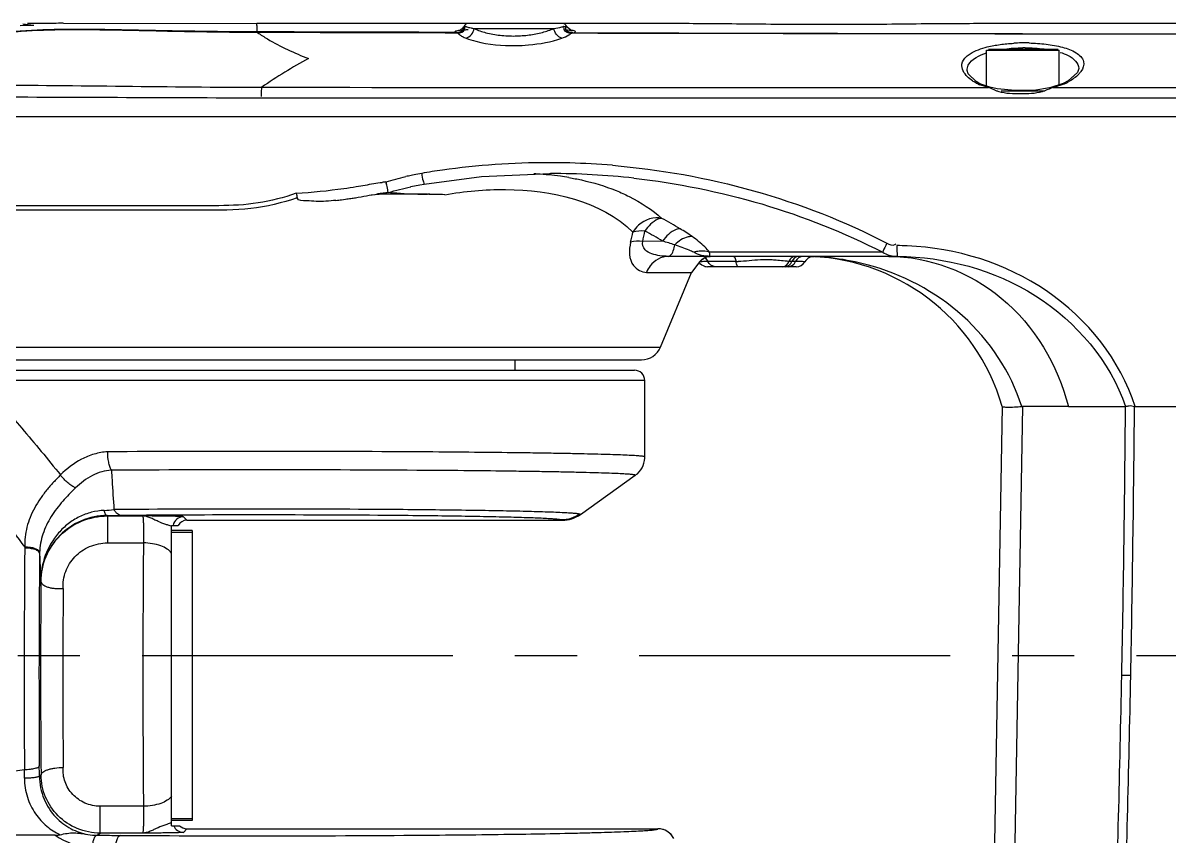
# Model space of a CAD drawing. Header units: millimetres. Extents: x 4086 to 8300, y 123 to 1549.
# Drawn here: x 6925.96 to 6953.62, y 997.68 to 1017.32 of the extents above; entities that cross this region are included whole.
import ezdxf

# ---------------------------------------------------------------- set-up
doc = ezdxf.new("R2010")
doc.units = ezdxf.units.MM
doc.linetypes.add('CENTER', pattern=[0.6, 0.375, -0.075, 0.075, -0.075])
doc.layers.add('中心线', color=7, linetype='Continuous')
doc.layers.add('外形图', color=7, linetype='Continuous')

msp = doc.modelspace()

# ---------------------------------------------------------------- linework, layer by layer
at = {"layer": '中心线', "linetype": 'CENTER', "ltscale": 20}
msp.add_line((6904.8335, 1002.0469), (7072.7932, 1002.0294), dxfattribs=at)
at = {"layer": '外形图'}
for p, q in [((6926.0647, 1017.31), (6926.1018, 1017.31)), ((6926.1018, 1017.31), (6926.138, 1017.3099)), ((6926.1381, 1017.3079), (6926.102, 1017.3079)), ((6926.138, 1017.3099), (6926.2221, 1017.31)), ((6926.2177, 1017.3079), (6926.1381, 1017.3079)), ((6926.3333, 1017.308), (6926.2177, 1017.3079)), ((6926.2221, 1017.31), (6926.297, 1017.3101)), ((6926.4448, 1017.3081), (6926.3333, 1017.308)), ((6926.4115, 1017.3117), (6926.4649, 1017.3117)), ((6926.5383, 1017.3083), (6926.4448, 1017.3081)), ((6926.4649, 1017.3117), (6926.622, 1017.3117)), ((6926.622, 1017.3117), (6926.7151, 1017.3117)), ((6926.7618, 1017.3091), (6926.7115, 1017.3089)), ((6926.8193, 1017.3095), (6926.7618, 1017.3091)), ((6926.8412, 1017.3096), (6926.8193, 1017.3095)), ((6926.9434, 1017.3115), (6931.603, 1017.3076)), ((6931.6036, 1017.2558), (6931.603, 1017.3076)), ((6936.4748, 1017.3076), (6931.603, 1017.3076)), ((6931.6036, 1017.2558), (6931.603, 1017.1028)), ((6936.6049, 1017.3076), (6936.4748, 1017.3076)), ((6936.7165, 1017.3076), (6936.6049, 1017.3076)), ((6936.605, 1017.2414), (6936.6378, 1017.235)), ((6938.9696, 1017.3076), (6936.7153, 1017.3076)), ((6936.8488, 1017.1848), (6938.7736, 1017.1848)), ((6939.0799, 1017.3076), (6938.9696, 1017.3076)), ((6939.0169, 1017.2326), (6939.0799, 1017.2414)), ((6939.1924, 1017.3076), (6939.0799, 1017.3076)), ((6939.0955, 1017.216), (6939.08, 1017.2413)), ((6941.9374, 1017.3076), (6939.1924, 1017.3076)), ((6946.3424, 1017.2825), (6944.5924, 1017.2825)), ((6936.5013, 1017.1399), (6936.4748, 1017.1295)), ((6939.2198, 1017.0803), (6939.2337, 1017.0829)), ((6949.2174, 1015.7701), (6949.2174, 1016.6576)), ((6949.2174, 1016.6576), (6950.9674, 1016.6576)), ((6949.2637, 1016.6826), (6950.9424, 1016.6826)), ((6950.9674, 1015.8242), (6950.9674, 1016.6576)), ((6948.7694, 1016.0865), (6948.7452, 1016.1726)), ((6948.7453, 1016.1656), (6948.7452, 1016.1718)), ((6948.9618, 1015.9027), (6948.7694, 1016.0865)), ((6951.4404, 1016.2156), (6951.4404, 1016.2119)), ((6949.027, 1015.8642), (6948.9618, 1015.9027)), ((6948.9656, 1015.8669), (6949.027, 1015.8642)), ((6949.0775, 1015.8395), (6949.0288, 1015.8632)), ((6949.2931, 1015.7701), (6949.0775, 1015.8395)), ((6951.0417, 1015.8474), (6950.7949, 1015.7703)), ((6951.0814, 1015.8657), (6951.0417, 1015.8474)), ((6951.1357, 1015.867), (6951.0822, 1015.8661)), ((6951.1866, 1015.9235), (6951.0829, 1015.8664)), ((6948.7524, 1015.7606), (6948.8274, 1015.7606)), ((6948.8274, 1015.7606), (6949.0288, 1015.7606)), ((6949.0288, 1015.7606), (6949.2174, 1015.7606)), ((6949.2174, 1015.7606), (6949.2621, 1015.7606)), ((6949.4755, 1015.725), (6949.2932, 1015.7701)), ((6949.9099, 1015.6844), (6949.4755, 1015.725)), ((6949.5714, 1015.6826), (6950.6209, 1015.6826)), ((6950.3541, 1015.6907), (6949.9099, 1015.6844)), ((6950.7341, 1015.7556), (6950.3541, 1015.6907)), ((6950.7949, 1015.7703), (6950.7341, 1015.7556)), ((6950.8202, 1015.7605), (6950.7949, 1015.7703)), ((6950.8201, 1015.7592), (6951.0812, 1015.7592)), ((6951.0812, 1015.7592), (6951.3559, 1015.7592)), ((6948.5666, 1015.5099), (6948.7524, 1015.5098)), ((6948.7524, 1015.5098), (6948.8273, 1015.5098)), ((6948.8273, 1015.5098), (6949.2173, 1015.5098)), ((6949.2173, 1015.5098), (6949.2929, 1015.5098)), ((6949.2929, 1015.5098), (6950.0387, 1015.5098)), ((6950.0387, 1015.5098), (6950.7946, 1015.5097)), ((6950.7946, 1015.5097), (6950.9671, 1015.5097)), ((6950.9671, 1015.5097), (6951.3557, 1015.5097)), ((6920.5474, 1015.0576), (6942.5943, 1015.0576)), ((6942.5943, 1015.0576), (6944.5923, 1015.0576)), ((6944.5923, 1015.0576), (6946.3423, 1015.0576)), ((6946.3423, 1015.0576), (6948.3403, 1015.0576)), ((6948.3403, 1015.0576), (6982.7861, 1015.0576)), ((6938.6644, 1013.6826), (6938.6898, 1013.6826)), ((6935.3178, 1013.3644), (6935.3209, 1013.3651)), ((6933.648, 1013.0488), (6933.7439, 1013.0618)), ((6941.3966, 1012.0492), (6940.9169, 1012.0444)), ((6946.8572, 1011.6815), (6941.5294, 1011.6815)), ((6942.3853, 1011.6316), (6942.4173, 1011.6496)), ((6942.4898, 1011.6771), (6942.5432, 1011.6816)), ((6946.7084, 1011.7796), (6942.5313, 1011.7796)), ((6947.0632, 1011.6816), (6946.8572, 1011.6815)), ((6942.2933, 1011.5539), (6942.0942, 1011.2954)), ((6942.2933, 1011.5539), (6942.2942, 1011.5551)), ((6942.323, 1011.578), (6942.3428, 1011.5959)), ((6942.3558, 1011.6078), (6942.3853, 1011.6316)), ((6944.6174, 1011.4315), (6942.4793, 1011.4315)), ((6943.1686, 1011.5565), (6942.4894, 1011.5565)), ((6944.4718, 1011.5577), (6944.4471, 1011.559)), ((6944.6066, 1011.5565), (6944.5168, 1011.5565)), ((6941.0114, 1011.2954), (6942.0942, 1011.2954)), ((6941.3482, 1009.4915), (6942.0942, 1011.2954)), ((6922.2245, 1009.4915), (6941.3482, 1009.4915)), ((6922.3599, 1009.1826), (6940.8861, 1009.1826)), ((6937.8424, 1008.9326), (6937.8424, 1009.1826)), ((6922.688, 1008.9326), (6940.7174, 1008.9326)), ((6940.9674, 1008.6826), (6924.7576, 1008.6826)), ((6940.9674, 1006.839), (6940.9674, 1008.6826)), ((6949.5924, 1008.0576), (6949.3596, 994.7205)), ((6950.0831, 1008.0576), (6949.8503, 994.7205)), ((6951.1923, 1008.0576), (6950.0831, 1008.0576)), ((6951.1923, 1008.0576), (6952.5701, 1008.0576)), ((6952.7862, 1008.0576), (6989.9019, 1008.0576)), ((6940.9668, 1006.812), (6940.9674, 1006.8389)), ((6939.413, 1005.4474), (6940.7386, 1006.3944)), ((6928.0008, 1005.4128), (6927.9873, 1005.4218)), ((6928.0008, 1005.4128), (6928.0008, 1004.7616)), ((6928.0008, 1005.4128), (6928.8489, 1005.4128)), ((6929.9174, 1005.3076), (6929.8317, 1005.3933)), ((6929.9174, 1005.3076), (6938.9769, 1005.3076)), ((6929.5424, 997.9326), (6929.5424, 1005.1826)), ((6929.5424, 1005.1826), (6929.7009, 1005.1826)), ((6930.0424, 1005.0576), (6929.5424, 1005.0576)), ((6930.0424, 1005.0149), (6929.5424, 1005.0149)), ((6930.0424, 1005.0576), (6930.0424, 998.0576)), ((6928.0008, 1004.7616), (6928.866, 1004.7616)), ((6926.3934, 1003.8327), (6926.388, 1003.8364)), ((6952.6954, 1001.5576), (6952.4793, 1001.562)), ((6926.3547, 999.1299), (6926.3946, 999.1565)), ((6927.8232, 997.7519), (6927.8232, 998.4016)), ((6928.8656, 998.4016), (6927.8232, 998.4016)), ((6930.0424, 998.1003), (6929.5424, 998.1003)), ((6930.0424, 998.0576), (6929.5424, 998.0576)), ((6929.5424, 997.9326), (6929.7389, 997.9326)), ((6929.9174, 997.8576), (6929.8312, 997.7714)), ((6929.9174, 997.8576), (6941.2842, 997.8576)), ((6941.2842, 997.8575), (6941.2842, 997.8576)), ((6927.7471, 997.7011), (6927.8232, 997.7519)), ((6928.8484, 997.7519), (6927.8232, 997.7519))]:
    msp.add_line(p, q, dxfattribs=at)
for points in [[(6936.6049, 1017.2413), (6936.5879, 1017.2139), (6936.5013, 1017.1399)], [(6939.1924, 1017.1326), (6939.2107, 1017.1293), (6939.18, 1017.1417), (6939.0955, 1017.216)], [(6931.6214, 1017.0873), (6931.6153, 1017.0948), (6931.6091, 1017.1), (6931.603, 1017.1028)], [(6936.4174, 1017.09), (6936.4289, 1017.0873), (6936.4405, 1017.0823), (6936.4522, 1017.0753)], [(6939.1918, 1017.0689), (6939.2059, 1017.0756), (6939.2198, 1017.0803)], [(6951.4404, 1016.2157), (6951.4088, 1016.1216), (6951.1866, 1015.9235)], [(6935.6393, 1013.4289), (6937.0286, 1013.609), (6938.6898, 1013.6826)], [(6935.3209, 1013.3651), (6935.5354, 1013.4101), (6935.6393, 1013.4288)], [(6942.3485, 1011.6012), (6942.3604, 1011.612), (6942.4076, 1011.646), (6942.4898, 1011.6771)], [(6944.5168, 1011.5565), (6944.495, 1011.5568), (6944.4718, 1011.5577)], [(6950.0644, 1008.0569), (6950.0737, 1008.0575), (6950.0831, 1008.0576)], [(6940.9668, 1006.812), (6940.9672, 1006.822), (6940.9674, 1006.839)]]:
    msp.add_lwpolyline(points, dxfattribs=at)
for centre, radius, start, end in [((6926.7174, 974.2745), 42.9858, 90.66681, 91.1064), ((6925.4793, 1012.1435), 5.1669, 81.7899, 84.68545), ((6926.2156, 1044.8209), 27.5109, 270.16959, 270.2975), ((6926.2984, 1029.479), 12.1688, 270.2824, 270.51282), ((6936.7153, 1017.1826), 0.125, 90, 151.99772), ((6938.7831, 1017.8872), 0.6897, 285.23054, 286.17997), ((6938.9696, 1017.1826), 0.125, 28.00259, 90), ((6939.0281, 1017.0688), 0.1642, 93.91574, 98.45682), ((6936.6894, 1017.2922), 0.322, 228.76137, 232.52431), ((6937.7879, 1019.8841), 2.8808, 263.75673, 271.08545), ((6937.7896, 1019.9664), 2.9631, 271.022, 277.55965), ((6938.8624, 1017.4852), 0.5315, 300.91353, 303.46251), ((6985.1647, 20386.2517), 19369.2232, 269.86413217, 269.98495875), ((6950.1369, 1012.1765), 4.6598, 88.67086, 93.26853), ((6950.1345, 1012.7722), 3.9467, 89.80347, 90.64549), ((6938.3838, 1006.159), 11.691, 118.23482, 124.74906), ((6949.4145, 1016.7152), 0.9601, 245.54995, 247.63209), ((6950.4433, 1017.2527), 1.549, 296.55099, 299.26461), ((6950.3986, 1017.6182), 1.9049, 282.78703, 286.23604), ((6938.6478, 995.5495), 18.3944, 90.02425, 98.01379), ((6938.65, 995.436), 18.5078, 88.43409, 90.03091), ((6938.6506, 995.4525), 18.4913, 85.23965, 88.43472), ((6936.7708, 1006.978), 6.8137, 102.80394, 103.36574), ((6936.6633, 1007.4553), 6.3244, 101.54169, 102.8119), ((6936.532, 1008.1026), 5.6639, 99.65504, 101.55057), ((6938.6124, 995.8364), 18.1053, 98.02943, 99.63512), ((6937.9241, 1005.8328), 7.8495, 86.70956, 87.31228), ((6937.9662, 1006.4531), 7.2278, 82.34484, 86.7608), ((6938.6647, 995.3365), 18.3461, 83.61919, 89.92147), ((6938.0519, 1007.1301), 6.5454, 80.4894, 82.29913), ((6931.8284, 1026.7931), 13.6015, 277.92917, 279.19509), ((6935.4721, 1005.5152), 7.9984, 95.39372, 96.05723), ((6941.5402, 1014.7941), 6.9457, 190.92081, 191.26544), ((6936.707, 1014.024), 4.2323, 191.17248, 192.70344), ((6933.0182, 1017.8205), 4.8131, 275.91151, 277.5182), ((6931.7735, 1027.3109), 14.384, 277.87703, 278.40036), ((6931.8524, 1026.7785), 13.8459, 278.39953, 278.86004), ((6935.0793, 1009.5828), 3.6504, 96.76874, 98.83192), ((6935.3693, 1007.1455), 6.1049, 95.50376, 96.77553), ((6935.635, 1026.5436), 13.3556, 267.57245, 267.9478), ((6935.2621, 980.9294), 32.2533, 89.74161, 90.2225), ((6936.0776, 1039.388), 26.2076, 267.98637, 268.55229), ((6935.2544, 978.8394), 34.3433, 89.07635, 89.74458), ((6938.2948, 1126.0867), 112.9347, 268.539058, 268.695681), ((6931.4561, 841.1102), 172.124, 88.441412, 88.579133), ((6935.2624, 979.2297), 33.9529, 88.52248, 89.07916), ((6936.7997, 1004.0418), 9.7057, 58.85069, 61.83055), ((6907.3222, 1019.7787), 34.1937, 346.88708, 347.31087), ((6936.5152, 1003.973), 9.4368, 58.85065, 61.83052), ((6939.245, 1004.4386), 7.9089, 71.98937, 74.21451), ((6947.0091, 1005.1651), 6.7759, 87.51809, 89.62329), ((6942.3544, 1011.1164), 0.6948, 103.97827, 107.34579), ((6944.7855, 1006.6815), 5, 15.96756, 90), ((6945.0462, 1011.4244), 0.25, 86.85356, 149.04791), ((6947.0685, 1012.3932), 0.7117, 266.20765, 269.56978), ((6942.4795, 1011.6824), 0.2508, 256.14705, 269.94708), ((6943.1676, 1013.3573), 1.8007, 270.03379, 271.62268), ((6943.9042, 1008.3), 3.2981, 91.31759, 92.57513), ((6943.8938, 1008.7419), 2.856, 87.08865, 91.31285), ((6943.8684, 1008.2793), 3.3193, 85.86477, 87.05708), ((6943.8053, 1007.4144), 4.1865, 84.93037, 85.85719), ((6944.6066, 1004.5121), 7.0445, 89.68638, 89.99965), ((6944.6174, 1011.6815), 0.25, 270, 329.04791), ((6940.8861, 1009.6826), 0.5, 270, 337.5326), ((6940.7174, 1008.6826), 0.25, 0, 90), ((6386.1813, 1012.7229), 566.408, 358.870932, 359.528075), ((6385.4987, 1012.7298), 567.3067, 358.871584, 359.528268), ((6931.5834, 372.4602), 634.5114, 89.6404438, 90.3232069), ((6940.4212, 1006.8389), 0.5463, 305.53333, 357.17673), ((6931.5834, 399.8699), 606.6565, 89.6332898, 90.3295967), ((6927.8089, 1008.2595), 2.7158, 272.36439, 277.30045), ((6931.5957, 563.3748), 442.2043, 89.571296, 90.445941), ((6927.8078, 1068.1934), 62.7719, 270.163866, 270.488596), ((6931.5957, 603.1699), 402.2671, 89.554661, 90.463281), ((6929.8318, 1005.1433), 0.2501, 90.02246, 170.94497), ((6929.9174, 1005.0577), 0.2499, 89.99701, 150.00668), ((6938.9768, 1006.0584), 0.7507, 270.01933, 305.52432), ((7320.4126, 1001.5559), 391.5597, 179.530913, 180.461563), ((7255.418, 1001.5542), 329.4304, 179.463719, 180.395318), ((6927.701, 1004.6573), 1.699, 179.90973, 180.66359), ((7236.1395, 1001.5543), 309.7937, 179.452903, 180.403282), ((6927.704, 1004.5003), 1.3442, 178.73849, 179.48361), ((7187.1903, 1001.5595), 260.8068, 179.500596, 180.527913), ((7158.4966, 1001.5594), 231.5759, 179.480479, 180.54918), ((6385.9183, 1012.7275), 566.671, 358.179013, 358.870989), ((6385.2603, 1012.7337), 567.5451, 358.180127, 358.871662), ((6840.5992, 1000.2779), 85.4021, 359.195015, 359.331396), ((6848.181, 998.8598), 78.1741, 0.198001, 0.37678), ((6929.8313, 998.0215), 0.2501, 200.8155, 269.97886), ((6929.9174, 998.1076), 0.25, 224.42658, 270.0013), ((6941.2841, 997.43), 0.4276, 26.36023, 89.99683), ((6941.2843, 997.43), 0.4275, 42.62018, 90.00932), ((6927.6926, 999.0911), 1.6887, 235.42298, 267.61914), ((6927.7562, 999.0859), 1.3848, 260.31815, 269.62169), ((6931.5728, 1528.4191), 530.7314, 269.648399, 270.463074), ((6941.2848, 997.4305), 0.4267, 42.29164, 42.61848), ((6941.284, 997.4298), 0.4279, 35.96291, 42.2882)]:
    msp.add_arc(centre, radius, start, end, dxfattribs=at)
for points, knots in [([(6926.4074, 1017.3107), (6926.4127, 1017.3108), (6926.4216, 1017.3109), (6926.4305, 1017.311), (6926.4341, 1017.3111)], [0, 0, 0, 0, 0.5989902, 1, 1, 1, 1]), ([(6926.4341, 1017.3111), (6926.4361, 1017.3111), (6926.4377, 1017.312), (6926.442, 1017.3108), (6926.442, 1017.3114)], [0, 0, 0, 0, 0.7607359, 1, 1, 1, 1]), ([(6926.9434, 1017.311), (6926.9434, 1017.303), (6926.8884, 1017.3225), (6926.8674, 1017.3098), (6926.8412, 1017.3096)], [0, 0, 0, 0, 0.2328432, 1, 1, 1, 1]), ([(6936.5839, 1017.1591), (6936.5882, 1017.1683), (6936.5936, 1017.1902), (6936.5917, 1017.2126), (6936.5894, 1017.2245)], [0, 0, 0, 0, 0.4549149, 1, 1, 1, 1]), ([(6936.6169, 1017.1513), (6936.621, 1017.1602), (6936.6264, 1017.1814), (6936.6244, 1017.2029), (6936.6221, 1017.2142)], [0, 0, 0, 0, 0.4598603, 1, 1, 1, 1]), ([(6936.6378, 1017.235), (6936.6411, 1017.2346), (6936.648, 1017.2336), (6936.6547, 1017.2319), (6936.6582, 1017.2308)], [0, 0, 0, 0, 0.4749276, 1, 1, 1, 1]), ([(6936.6582, 1017.2308), (6936.6601, 1017.2302), (6936.6641, 1017.229), (6936.668, 1017.2276), (6936.6699, 1017.2268)], [0, 0, 0, 0, 0.486866, 1, 1, 1, 1]), ([(6936.6699, 1017.2268), (6936.6848, 1017.2211), (6936.7195, 1017.2106), (6936.7549, 1017.2024), (6936.7748, 1017.1983)], [0, 0, 0, 0, 0.4383242, 1, 1, 1, 1]), ([(6936.7748, 1017.1983), (6936.7866, 1017.1959), (6936.8112, 1017.1911), (6936.8359, 1017.1869), (6936.8488, 1017.1848)], [0, 0, 0, 0, 0.4792771, 1, 1, 1, 1]), ([(6938.9752, 1017.2248), (6938.9801, 1017.2262), (6938.9896, 1017.2287), (6938.9993, 1017.2305), (6939.004, 1017.2312)], [0, 0, 0, 0, 0.5183011, 1, 1, 1, 1]), ([(6939.0202, 1017.1856), (6939.0202, 1017.1897), (6939.0207, 1017.1982), (6939.022, 1017.2066), (6939.0228, 1017.211)], [0, 0, 0, 0, 0.4817224, 1, 1, 1, 1]), ([(6939.0283, 1017.1475), (6939.0257, 1017.1532), (6939.0216, 1017.1657), (6939.0203, 1017.1788), (6939.0202, 1017.1856)], [0, 0, 0, 0, 0.4801653, 1, 1, 1, 1]), ([(6939.0693, 1017.1548), (6939.0661, 1017.1621), (6939.0616, 1017.179), (6939.0617, 1017.1964), (6939.0626, 1017.2055)], [0, 0, 0, 0, 0.466688, 1, 1, 1, 1]), ([(6939.0626, 1017.2055), (6939.0629, 1017.208), (6939.0635, 1017.2131), (6939.0645, 1017.2182), (6939.065, 1017.2208)], [0, 0, 0, 0, 0.4885764, 1, 1, 1, 1]), ([(6944.5924, 1017.2825), (6943.9662, 1017.2825), (6943.0815, 1017.2982), (6942.1959, 1017.2947), (6941.9374, 1017.3076)], [0, 0, 0, 0, 0.7075522, 1, 1, 1, 1]), ([(6948.9974, 1017.3076), (6948.7392, 1017.29), (6947.8531, 1017.3039), (6946.9687, 1017.2825), (6946.3424, 1017.2825)], [0, 0, 0, 0, 0.292441, 1, 1, 1, 1]), ([(6931.603, 1017.1028), (6930.878, 1017.1048), (6929.4279, 1017.1225), (6927.6163, 1017.1711), (6926.1656, 1017.1515), (6925.0829, 1017.0606), (6924.0244, 1016.7037), (6923.5243, 1016.138), (6923.3343, 1015.8309)], [0, 0, 0, 0, 0.2502178, 0.5004038, 0.6254486, 0.7505518, 0.8753733, 1, 1, 1, 1]), ([(6931.6214, 1017.0873), (6930.8964, 1017.0893), (6929.4463, 1017.1109), (6927.6343, 1017.1614), (6926.1835, 1017.1428), (6925.1, 1017.0422), (6924.0497, 1016.6774), (6923.5333, 1016.1312), (6923.337, 1015.8286)], [0, 0, 0, 0, 0.250242, 0.5004619, 0.6255867, 0.7507464, 0.8755296, 1, 1, 1, 1]), ([(6931.6214, 1017.0873), (6931.6988, 1017.0326), (6932.0878, 1016.7836), (6932.5108, 1016.5908), (6932.853, 1016.459)], [0, 0, 0, 0, 0.2052991, 1, 1, 1, 1]), ([(6936.4221, 1017.1241), (6936.4085, 1017.1212), (6936.3611, 1017.1091), (6936.4052, 1017.0931), (6936.4174, 1017.09)], [0, 0, 0, 0, 0.524992, 1, 1, 1, 1]), ([(6936.7052, 1017.1524), (6936.6737, 1017.1506), (6936.5792, 1017.1439), (6936.4839, 1017.1376), (6936.4221, 1017.1241)], [0, 0, 0, 0, 0.3329614, 1, 1, 1, 1]), ([(6936.4522, 1017.0753), (6936.4558, 1017.0709), (6936.4638, 1017.0622), (6936.4725, 1017.0541), (6936.4771, 1017.05)], [0, 0, 0, 0, 0.482181, 1, 1, 1, 1]), ([(6936.4934, 1017.0366), (6936.504, 1017.0285), (6936.5274, 1017.0125), (6936.5519, 1016.9985), (6936.565, 1016.9915)], [0, 0, 0, 0, 0.4730235, 1, 1, 1, 1]), ([(6936.565, 1016.9915), (6936.5788, 1016.9842), (6936.608, 1016.97), (6936.6378, 1016.9572), (6936.6535, 1016.951)], [0, 0, 0, 0, 0.4799829, 1, 1, 1, 1]), ([(6936.6535, 1016.951), (6936.7302, 1016.9203), (6937.1165, 1016.8011), (6937.5253, 1016.7675), (6937.846, 1016.7722)], [0, 0, 0, 0, 0.2047942, 1, 1, 1, 1]), ([(6937.846, 1016.7722), (6937.9512, 1016.7737), (6938.328, 1016.7937), (6938.7059, 1016.8586), (6938.9623, 1016.9506)], [0, 0, 0, 0, 0.2785675, 1, 1, 1, 1]), ([(6939.2337, 1017.0829), (6939.2553, 1017.0868), (6939.3155, 1017.0862), (6939.2612, 1017.143), (6939.163, 1017.1272), (6939.0774, 1017.1462), (6939.0218, 1017.1498)], [0, 0, 0, 0, 0.1875345, 0.2538352, 0.5247653, 1, 1, 1, 1]), ([(6939.1554, 1017.0419), (6939.1619, 1017.0462), (6939.1744, 1017.0549), (6939.1862, 1017.0642), (6939.1918, 1017.0689)], [0, 0, 0, 0, 0.5183731, 1, 1, 1, 1]), ([(6948.7288, 1016.5062), (6948.7564, 1016.5318), (6948.9075, 1016.643), (6949.0895, 1016.7023), (6949.2339, 1016.7383)], [0, 0, 0, 0, 0.2018256, 1, 1, 1, 1]), ([(6948.7451, 1016.1726), (6948.7453, 1016.2148), (6948.8062, 1016.4365), (6949.0475, 1016.5396), (6949.2163, 1016.5946)], [0, 0, 0, 0, 0.1923447, 1, 1, 1, 1]), ([(6950.9914, 1016.6089), (6951.058, 1016.5882), (6951.2444, 1016.524), (6951.441, 1016.3511), (6951.4406, 1016.2157)], [0, 0, 0, 0, 0.3396103, 1, 1, 1, 1]), ([(6951.3753, 1016.5999), (6951.4545, 1016.5509), (6951.6097, 1016.4114), (6951.5441, 1016.2112), (6951.4947, 1016.1432)], [0, 0, 0, 0, 0.5258737, 1, 1, 1, 1]), ([(6948.8742, 1015.9224), (6948.8311, 1015.9513), (6948.704, 1016.0468), (6948.6033, 1016.2159), (6948.6218, 1016.3251)], [0, 0, 0, 0, 0.318771, 1, 1, 1, 1]), ([(6951.4947, 1016.1432), (6951.4865, 1016.132), (6951.4687, 1016.1095), (6951.4493, 1016.0883), (6951.439, 1016.0777)], [0, 0, 0, 0, 0.48556, 1, 1, 1, 1]), ([(6923.337, 1015.8286), (6923.917, 1015.8258), (6926.7114, 1015.8209), (6929.5057, 1015.771), (6931.7201, 1015.765)], [0, 0, 0, 0, 0.2075477, 1, 1, 1, 1]), ([(6948.9656, 1015.8669), (6948.9496, 1015.8757), (6948.9187, 1015.8935), (6948.8886, 1015.9127), (6948.8742, 1015.9224)], [0, 0, 0, 0, 0.5107182, 1, 1, 1, 1]), ([(6949.0172, 1015.8412), (6949.0083, 1015.8453), (6948.9909, 1015.8535), (6948.9739, 1015.8624), (6948.9656, 1015.8669)], [0, 0, 0, 0, 0.5091933, 1, 1, 1, 1]), ([(6951.3559, 1015.7592), (6954.6867, 1015.7593), (6960.6587, 1015.756), (6968.4588, 1015.7677), (6974.7004, 1015.7401), (6978.3087, 1015.8031), (6980.0803, 1015.6786)], [0, 0, 0, 0, 0.3478694, 0.6237322, 0.8145253, 1, 1, 1, 1]), ([(6923.0064, 1015.5385), (6923.5953, 1015.5371), (6926.4957, 1015.5319), (6929.396, 1015.5157), (6931.7076, 1015.5116)], [0, 0, 0, 0, 0.2030214, 1, 1, 1, 1]), ([(6931.7194, 1015.765), (6931.7177, 1015.7522), (6931.7094, 1015.6779), (6931.7084, 1015.6028), (6931.7112, 1015.5409)], [0, 0, 0, 0, 0.1718989, 1, 1, 1, 1]), ([(6949.2621, 1015.7606), (6949.2669, 1015.7644), (6949.2768, 1015.7708), (6949.2884, 1015.7746), (6949.2939, 1015.7746)], [0, 0, 0, 0, 0.5276431, 1, 1, 1, 1]), ([(6949.5164, 1015.6571), (6949.5049, 1015.6606), (6949.4823, 1015.668), (6949.46, 1015.6761), (6949.4489, 1015.6804)], [0, 0, 0, 0, 0.5019946, 1, 1, 1, 1]), ([(6950.5576, 1015.6575), (6950.39, 1015.6076), (6950.0367, 1015.5995), (6949.6831, 1015.6068), (6949.5164, 1015.6571)], [0, 0, 0, 0, 0.5010134, 1, 1, 1, 1]), ([(6950.6255, 1015.6804), (6950.6143, 1015.6762), (6950.5918, 1015.6682), (6950.569, 1015.6609), (6950.5576, 1015.6575)], [0, 0, 0, 0, 0.4987821, 1, 1, 1, 1]), ([(6951.3557, 1015.5097), (6956.139, 1015.5094), (6965.7065, 1015.4893), (6975.2764, 1015.5437), (6980.0597, 1015.4252)], [0, 0, 0, 0, 0.4999262, 1, 1, 1, 1]), ([(6935.582, 1013.6863), (6935.5922, 1013.6256), (6935.6022, 1013.5361), (6935.6301, 1013.468), (6935.632, 1013.4289), (6935.6393, 1013.429)], [0, 0, 0, 0, 0.6986849, 0.9176869, 1, 1, 1, 1]), ([(6939.1334, 1013.5855), (6939.2364, 1013.5682), (6939.6241, 1013.4934), (6940.0047, 1013.3791), (6940.2738, 1013.2697)], [0, 0, 0, 0, 0.2642956, 1, 1, 1, 1]), ([(6934.784, 1013.2223), (6934.7608, 1013.2293), (6934.7689, 1013.3319), (6934.7381, 1013.3883), (6934.7283, 1013.4372)], [0, 0, 0, 0, 0.3267524, 1, 1, 1, 1]), ([(6932.5783, 1013.0933), (6932.2137, 1012.9725), (6931.4591, 1012.7903), (6929.9355, 1012.8034), (6928.1037, 1012.7977), (6926.0336, 1012.799), (6924.2034, 1012.7991), (6922.865, 1012.7984), (6921.9711, 1012.7994), (6921.4537, 1012.7982), (6921.0409, 1012.8008), (6920.7778, 1012.7928), (6920.609, 1012.8021), (6920.5468, 1012.786), (6920.4671, 1012.819), (6920.4689, 1012.7989)], [0, 0, 0, 0, 0.094918, 0.1897644, 0.3752761, 0.5482349, 0.7012042, 0.8275951, 0.8790807, 0.9219772, 0.9558085, 0.9802279, 0.9888382, 0.9950222, 1, 1, 1, 1]), ([(6932.5549, 1013.2039), (6932.2554, 1013.1018), (6931.6393, 1012.9373), (6930.6889, 1012.8943), (6929.7483, 1012.9075), (6928.5248, 1012.9031), (6927.0628, 1012.9052), (6924.9995, 1012.9046), (6922.9689, 1012.9039), (6921.492, 1012.9055), (6920.9266, 1012.9038)], [0, 0, 0, 0, 0.0814319, 0.1628001, 0.2438014, 0.3236435, 0.4775391, 0.620006, 0.8545085, 1, 1, 1, 1]), ([(6933.5139, 1013.033), (6933.3559, 1013.0167), (6933.1038, 1012.9958), (6932.8253, 1013.0286), (6932.5955, 1013.017), (6932.5783, 1013.0933)], [0, 0, 0, 0, 0.5027679, 0.7523944, 1, 1, 1, 1]), ([(6935.0693, 1013.2), (6935.0404, 1013.2012), (6934.9444, 1013.2078), (6934.8452, 1013.2032), (6934.7804, 1013.2229)], [0, 0, 0, 0, 0.2993465, 1, 1, 1, 1]), ([(6936.1379, 1013.1714), (6936.6222, 1013.2506), (6938.1646, 1013.4089), (6939.9076, 1013.0233), (6940.681, 1012.2677)], [0, 0, 0, 0, 0.3121722, 1, 1, 1, 1]), ([(6940.2738, 1013.2697), (6940.3813, 1013.226), (6940.776, 1013.048), (6941.1436, 1012.8074), (6941.3815, 1012.5979)], [0, 0, 0, 0, 0.2678888, 1, 1, 1, 1]), ([(6941.3815, 1012.5979), (6941.1912, 1012.6455), (6940.8837, 1012.5394), (6940.7174, 1012.3292), (6940.681, 1012.2677)], [0, 0, 0, 0, 0.732965, 1, 1, 1, 1]), ([(6941.3815, 1012.5979), (6941.3484, 1012.5979), (6941.1752, 1012.552), (6941.0503, 1012.4085), (6940.9701, 1012.2921)], [0, 0, 0, 0, 0.1898067, 1, 1, 1, 1]), ([(6941.8201, 1012.3482), (6941.7867, 1012.3482), (6941.6119, 1012.303), (6941.4819, 1012.1637), (6941.3966, 1012.0492)], [0, 0, 0, 0, 0.1893832, 1, 1, 1, 1]), ([(6940.6243, 1012.0211), (6940.5816, 1011.8374), (6940.5738, 1011.4707), (6940.8925, 1011.2958), (6941.0114, 1011.2954)], [0, 0, 0, 0, 0.6133683, 1, 1, 1, 1]), ([(6941.5295, 1011.6815), (6941.3981, 1011.6816), (6941.2018, 1011.7089), (6940.9525, 1011.8212), (6940.8969, 1011.9769), (6940.9171, 1012.0445)], [0, 0, 0, 0, 0.4940003, 0.7350023, 1, 1, 1, 1]), ([(6941.5294, 1011.6815), (6941.5463, 1011.6815), (6941.6525, 1011.7379), (6941.6713, 1011.8674), (6941.6904, 1011.96)], [0, 0, 0, 0, 0.1516209, 1, 1, 1, 1]), ([(6942.1086, 1012.1599), (6942.0763, 1012.1629), (6941.9171, 1012.1471), (6941.7795, 1012.0475), (6941.6904, 1011.96)], [0, 0, 0, 0, 0.2062683, 1, 1, 1, 1]), ([(6946.8111, 1011.9998), (6946.799, 1011.9766), (6946.7632, 1011.9041), (6946.724, 1011.8322), (6946.7084, 1011.7796)], [0, 0, 0, 0, 0.3232826, 1, 1, 1, 1]), ([(6947.0043, 1011.9672), (6947.0079, 1011.969), (6947.0151, 1011.9731), (6947.0221, 1011.9777), (6947.0255, 1011.9802)], [0, 0, 0, 0, 0.4862011, 1, 1, 1, 1]), ([(6947.0537, 1011.9409), (6947.0532, 1011.8802), (6947.0466, 1011.7906), (6947.0628, 1011.7215), (6947.0562, 1011.6823), (6947.0632, 1011.6816)], [0, 0, 0, 0, 0.7010899, 0.9195015, 1, 1, 1, 1]), ([(6952.7989, 1008.0576), (6952.4482, 1009.1744), (6950.8515, 1011.1704), (6948.4792, 1011.8837), (6947.3026, 1011.9347)], [0, 0, 0, 0, 0.4984833, 1, 1, 1, 1]), ([(6941.5294, 1011.6815), (6941.3661, 1011.6815), (6941.1342, 1011.5505), (6941.0321, 1011.3512), (6941.0114, 1011.2954)], [0, 0, 0, 0, 0.7328048, 1, 1, 1, 1]), ([(6942.2942, 1011.5551), (6942.2992, 1011.5616), (6942.3511, 1011.6259), (6942.4329, 1011.6724), (6942.5072, 1011.68)], [0, 0, 0, 0, 0.0982988, 1, 1, 1, 1]), ([(6942.5443, 1011.6815), (6942.5361, 1011.6815), (6942.5397, 1011.7328), (6942.5325, 1011.7548), (6942.5313, 1011.7796)], [0, 0, 0, 0, 0.2496546, 1, 1, 1, 1]), ([(6943.105, 1011.6815), (6943.135, 1011.6815), (6943.156, 1011.6156), (6943.1657, 1011.5739), (6943.1686, 1011.5565)], [0, 0, 0, 0, 0.6299801, 1, 1, 1, 1]), ([(6944.574, 1011.6817), (6944.565, 1011.6793), (6944.5472, 1011.6726), (6944.5309, 1011.6628), (6944.523, 1011.6571)], [0, 0, 0, 0, 0.486736, 1, 1, 1, 1]), ([(6946.8572, 1011.6815), (6947.8223, 1011.6815), (6949.8597, 1010.9021), (6950.9359, 1009.0509), (6951.1923, 1008.0576)], [0, 0, 0, 0, 0.4847474, 1, 1, 1, 1]), ([(6947.0632, 1011.6816), (6948.2183, 1011.6741), (6950.5687, 1011.0589), (6952.2018, 1009.1458), (6952.5671, 1008.0576)], [0, 0, 0, 0, 0.5015837, 1, 1, 1, 1]), ([(6942.4894, 1011.5565), (6942.4758, 1011.5565), (6942.4497, 1011.5562), (6942.4236, 1011.5554), (6942.4111, 1011.555)], [0, 0, 0, 0, 0.521589, 1, 1, 1, 1]), ([(6943.2323, 1011.4315), (6943.2023, 1011.4315), (6943.1813, 1011.4975), (6943.1716, 1011.5392), (6943.1686, 1011.5565)], [0, 0, 0, 0, 0.6299779, 1, 1, 1, 1]), ([(6944.4471, 1011.559), (6944.432, 1011.56), (6944.401, 1011.5624), (6944.3701, 1011.5654), (6944.3543, 1011.5669)], [0, 0, 0, 0, 0.4881896, 1, 1, 1, 1]), ([(6944.5647, 1011.4945), (6944.5731, 1011.5036), (6944.5887, 1011.5233), (6944.6012, 1011.5451), (6944.6066, 1011.5565)], [0, 0, 0, 0, 0.4950194, 1, 1, 1, 1]), ([(6944.8318, 1011.553), (6944.8278, 1011.5529), (6944.7656, 1011.556), (6944.7034, 1011.5561), (6944.6452, 1011.5564)], [0, 0, 0, 0, 0.064515, 1, 1, 1, 1]), ([(6950.0644, 1008.057), (6949.8034, 1008.8871), (6948.7851, 1010.4199), (6947.1742, 1011.254), (6946.3314, 1011.4793)], [0, 0, 0, 0, 0.4993295, 1, 1, 1, 1]), ([(6925.0216, 1008.5676), (6925.3272, 1008.2253), (6925.9525, 1007.5135), (6926.5593, 1006.7856), (6926.8631, 1006.403)], [0, 0, 0, 0, 0.4843319, 1, 1, 1, 1]), ([(6949.5926, 1008.0569), (6949.5958, 1008.0456), (6949.6522, 1008.0452), (6949.7899, 1008.0341), (6949.9485, 1008.049), (6950.0644, 1008.0569)], [0, 0, 0, 0, 0.0743117, 0.2653442, 1, 1, 1, 1]), ([(6952.5701, 1008.058), (6952.6001, 1008.058), (6952.6702, 1008.0885), (6952.7444, 1008.0685), (6952.7862, 1008.059)], [0, 0, 0, 0, 0.4115529, 1, 1, 1, 1]), ([(6923.7485, 1007.3689), (6924.1304, 1006.941), (6924.7052, 1006.2844), (6925.4532, 1005.3782), (6925.8221, 1004.9032), (6926.002, 1004.6599)], [0, 0, 0, 0, 0.4882033, 0.7425552, 1, 1, 1, 1]), ([(6928.0041, 1006.9616), (6927.8924, 1006.9562), (6927.6729, 1006.9174), (6927.2719, 1006.7512), (6927.0135, 1006.5517), (6926.8631, 1006.4031)], [0, 0, 0, 0, 0.2588458, 0.5104108, 1, 1, 1, 1]), ([(6928.0935, 1006.5164), (6928.0781, 1006.5452), (6928.0524, 1006.6094), (6928.0151, 1006.7575), (6928.0045, 1006.8778), (6928.0041, 1006.9616)], [0, 0, 0, 0, 0.2143621, 0.4509336, 1, 1, 1, 1]), ([(6940.9674, 1006.8391), (6940.9673, 1006.8417), (6940.9567, 1006.8456), (6940.9406, 1006.8494), (6940.9098, 1006.854), (6940.869, 1006.8584), (6940.816, 1006.8629), (6940.7517, 1006.8674), (6940.6758, 1006.872), (6940.552, 1006.8783), (6940.3695, 1006.8859), (6940.1177, 1006.8945), (6939.8232, 1006.9028), (6939.4874, 1006.9107), (6939.1122, 1006.9184), (6938.6993, 1006.9257), (6938.2508, 1006.9326), (6937.5882, 1006.9413), (6936.6893, 1006.9509), (6935.9513, 1006.9566), (6935.5652, 1006.9592)], [0, 0, 0, 0, 0.0014251, 0.0048372, 0.0103713, 0.0180449, 0.0278569, 0.039799, 0.0538584, 0.0700189, 0.1085624, 0.1552412, 0.2098239, 0.2720389, 0.3415757, 0.4180869, 0.50119, 0.5904695, 0.7857421, 1, 1, 1, 1]), ([(6926.8631, 1006.4031), (6926.8359, 1006.3732), (6926.7811, 1006.3128), (6926.6949, 1006.2247), (6926.6087, 1006.1338), (6926.5289, 1006.0349), (6926.4501, 1005.9336), (6926.3504, 1005.7938), (6926.2383, 1005.6115), (6926.1289, 1005.382), (6926.0255, 1005.0688), (6925.9963, 1004.8215), (6926.002, 1004.6599)], [0, 0, 0, 0, 0.0606401, 0.1222428, 0.1848291, 0.2484943, 0.3127265, 0.3772452, 0.5060612, 0.6331044, 0.7575315, 1, 1, 1, 1]), ([(6927.2267, 1006.0905), (6927.1968, 1006.1033), (6927.1336, 1006.1407), (6927.0067, 1006.2398), (6926.9172, 1006.3335), (6926.8631, 1006.403)], [0, 0, 0, 0, 0.2022871, 0.4527956, 1, 1, 1, 1]), ([(6928.0936, 1006.5164), (6928.0146, 1006.513), (6927.8551, 1006.4856), (6927.5497, 1006.3611), (6927.3478, 1006.2071), (6927.2267, 1006.0905)], [0, 0, 0, 0, 0.24108, 0.4875059, 1, 1, 1, 1]), ([(6928.0936, 1006.5164), (6928.0983, 1006.4367), (6928.1176, 1006.1198), (6928.1384, 1005.803), (6928.154, 1005.5658)], [0, 0, 0, 0, 0.251303, 1, 1, 1, 1]), ([(6940.7386, 1006.3944), (6940.7387, 1006.3968), (6940.7285, 1006.401), (6940.713, 1006.4045), (6940.6831, 1006.4092), (6940.6436, 1006.4135), (6940.592, 1006.4181), (6940.5294, 1006.4226), (6940.4555, 1006.4271), (6940.3349, 1006.4334), (6940.1569, 1006.441), (6939.9113, 1006.4495), (6939.6239, 1006.4578), (6939.2963, 1006.4657), (6938.93, 1006.4734), (6938.5268, 1006.4806), (6938.0889, 1006.4875), (6937.4419, 1006.4962), (6936.5641, 1006.5057), (6935.8433, 1006.5114), (6935.4662, 1006.514)], [0, 0, 0, 0, 0.0013956, 0.0047648, 0.0102574, 0.017892, 0.0276678, 0.0395769, 0.0536066, 0.0697409, 0.1082423, 0.1548927, 0.2094606, 0.2716738, 0.3412215, 0.4177556, 0.5008926, 0.590216, 0.7856024, 1, 1, 1, 1]), ([(6927.2267, 1006.0905), (6927.12, 1005.9886), (6926.9085, 1005.7706), (6926.6291, 1005.4048), (6926.4208, 1004.9878), (6926.3633, 1004.6809), (6926.3602, 1004.5299)], [0, 0, 0, 0, 0.2419941, 0.4972624, 0.7522882, 1, 1, 1, 1]), ([(6928.3431, 1005.4238), (6928.326, 1005.4244), (6928.2902, 1005.4323), (6928.2403, 1005.4617), (6928.1936, 1005.5072), (6928.1669, 1005.5448), (6928.154, 1005.5658)], [0, 0, 0, 0, 0.2087359, 0.4378988, 0.6996842, 1, 1, 1, 1]), ([(6939.3924, 1005.4572), (6939.3744, 1005.4613), (6939.3265, 1005.4676), (6939.2378, 1005.4758), (6939.1155, 1005.4839), (6938.8871, 1005.4958), (6938.5228, 1005.5093), (6937.9959, 1005.5238), (6937.3567, 1005.5371), (6936.6162, 1005.5489), (6935.7874, 1005.5591), (6935.2069, 1005.5644), (6934.9044, 1005.5668)], [0, 0, 0, 0, 0.0123401, 0.0321976, 0.059521, 0.0942043, 0.185019, 0.3030696, 0.4462983, 0.6121934, 0.7978462, 1, 1, 1, 1]), ([(6927.9209, 1005.5461), (6927.8171, 1005.5417), (6927.6086, 1005.5106), (6927.3121, 1005.3996), (6927.0428, 1005.2296), (6926.7351, 1004.9373), (6926.4628, 1004.4716), (6926.3885, 1004.0469), (6926.388, 1003.8363)], [0, 0, 0, 0, 0.1234955, 0.2482452, 0.3736489, 0.499333, 0.7497445, 1, 1, 1, 1]), ([(6927.9873, 1005.4218), (6927.7781, 1005.421), (6927.355, 1005.3346), (6926.8248, 1004.9757), (6926.4734, 1004.4496), (6926.3899, 1004.0384), (6926.388, 1003.8364)], [0, 0, 0, 0, 0.2530104, 0.5068704, 0.7555789, 1, 1, 1, 1]), ([(6926.3934, 1003.8327), (6926.395, 1004.037), (6926.4799, 1004.4487), (6926.8329, 1004.9706), (6927.3631, 1005.3272), (6927.788, 1005.4128), (6928.0008, 1005.4128)], [0, 0, 0, 0, 0.2467016, 0.4925359, 0.7430007, 1, 1, 1, 1]), ([(6927.9873, 1005.4218), (6927.9807, 1005.4225), (6927.9659, 1005.4325), (6927.95, 1005.4586), (6927.9341, 1005.4976), (6927.9254, 1005.5285), (6927.9209, 1005.5461)], [0, 0, 0, 0, 0.1358889, 0.3392405, 0.6268307, 1, 1, 1, 1]), ([(6929.8317, 1005.3933), (6929.8312, 1005.3939), (6929.8287, 1005.3944), (6929.8212, 1005.3958), (6929.8053, 1005.397), (6929.7794, 1005.3987), (6929.7443, 1005.4002), (6929.7005, 1005.4018), (6929.6486, 1005.4032), (6929.5893, 1005.4046), (6929.4974, 1005.4063), (6929.3697, 1005.4082), (6929.2051, 1005.41), (6929.0295, 1005.4115), (6928.9096, 1005.4124), (6928.8489, 1005.4128)], [0, 0, 0, 0, 0.0023314, 0.0070919, 0.0239584, 0.0505044, 0.0863928, 0.1311399, 0.184158, 0.2447792, 0.3122635, 0.4645363, 0.6341967, 0.814613, 1, 1, 1, 1]), ([(6928.8489, 1005.4128), (6928.8505, 1005.4122), (6928.8521, 1005.4054), (6928.8546, 1005.3945), (6928.8567, 1005.3752), (6928.859, 1005.3501), (6928.8611, 1005.3184), (6928.8638, 1005.2655), (6928.8663, 1005.1883), (6928.8682, 1005.0866), (6928.8688, 1004.9774), (6928.8682, 1004.8683), (6928.8669, 1004.7963), (6928.866, 1004.7616)], [0, 0, 0, 0, 0.008109, 0.026622, 0.0556929, 0.094932, 0.1437231, 0.2012742, 0.3387336, 0.4982373, 0.6691989, 0.8402454, 1, 1, 1, 1]), ([(6929.5424, 1005.1644), (6929.5235, 1005.1711), (6929.4784, 1005.1851), (6929.369, 1005.2196), (6929.247, 1005.2666), (6929.1223, 1005.3254), (6929.0298, 1005.3689), (6928.9397, 1005.4024), (6928.8784, 1005.4121), (6928.8489, 1005.4128)], [0, 0, 0, 0, 0.0815528, 0.191469, 0.4653294, 0.611059, 0.7510458, 0.8801944, 1, 1, 1, 1]), ([(6938.9581, 1005.3173), (6938.9413, 1005.3214), (6938.8963, 1005.3275), (6938.8129, 1005.3356), (6938.6977, 1005.3435), (6938.4824, 1005.3552), (6938.1388, 1005.3685), (6937.6416, 1005.3827), (6937.0381, 1005.3957), (6936.339, 1005.4073), (6935.5563, 1005.4173), (6935.0081, 1005.4225), (6934.7223, 1005.4248)], [0, 0, 0, 0, 0.0122631, 0.0320509, 0.0593138, 0.0939474, 0.1846967, 0.302727, 0.4459814, 0.6119444, 0.7977043, 1, 1, 1, 1]), ([(6939.3924, 1005.4572), (6939.3298, 1005.4124), (6939.1897, 1005.3423), (6939.035, 1005.3174), (6938.9581, 1005.3173)], [0, 0, 0, 0, 0.5001832, 1, 1, 1, 1]), ([(6938.977, 1005.3076), (6938.9757, 1005.3099), (6938.9691, 1005.3137), (6938.9624, 1005.316), (6938.9581, 1005.3173)], [0, 0, 0, 0, 0.3652118, 1, 1, 1, 1]), ([(6939.413, 1005.4474), (6939.4133, 1005.4496), (6939.4042, 1005.4547), (6939.3978, 1005.4559), (6939.3924, 1005.4572)], [0, 0, 0, 0, 0.2944846, 1, 1, 1, 1]), ([(6926.9303, 1003.6591), (6926.9198, 1003.7983), (6926.9617, 1004.0846), (6927.1951, 1004.4498), (6927.5587, 1004.6999), (6927.8528, 1004.7612), (6928.0008, 1004.7616)], [0, 0, 0, 0, 0.2449309, 0.4893387, 0.7403913, 1, 1, 1, 1]), ([(6929.5424, 1004.5166), (6929.516, 1004.5557), (6929.4343, 1004.6274), (6929.2757, 1004.7013), (6929.0806, 1004.7494), (6928.9392, 1004.761), (6928.866, 1004.7616)], [0, 0, 0, 0, 0.1907774, 0.428037, 0.7035624, 1, 1, 1, 1]), ([(6926.3602, 1004.5299), (6926.3588, 1004.5492), (6926.336, 1004.5788), (6926.2948, 1004.6044), (6926.2307, 1004.6319), (6926.1317, 1004.6539), (6926.047, 1004.6599), (6926.002, 1004.6599)], [0, 0, 0, 0, 0.1450396, 0.2459064, 0.3674171, 0.6627108, 1, 1, 1, 1]), ([(6926.3599, 1004.5124), (6926.3586, 1004.531), (6926.3353, 1004.559), (6926.2947, 1004.5831), (6926.2306, 1004.6096), (6926.1318, 1004.6309), (6926.0472, 1004.6372), (6926.0021, 1004.6376)], [0, 0, 0, 0, 0.1402771, 0.2404417, 0.3621246, 0.6595405, 1, 1, 1, 1]), ([(6926.3599, 1004.5124), (6926.3622, 1004.4556), (6926.3715, 1004.2302), (6926.3809, 1004.0048), (6926.388, 1003.8364)], [0, 0, 0, 0, 0.2523091, 1, 1, 1, 1]), ([(6926.3934, 1003.8327), (6926.3943, 1003.8189), (6926.4044, 1003.7891), (6926.4394, 1003.7519), (6926.4912, 1003.72), (6926.5584, 1003.6937), (6926.6389, 1003.6737), (6926.764, 1003.656), (6926.8629, 1003.655), (6926.9303, 1003.6591)], [0, 0, 0, 0, 0.0692397, 0.1504738, 0.2503399, 0.3704001, 0.5091938, 0.6634659, 1, 1, 1, 1]), ([(6925.9955, 999.2813), (6925.693, 999.2354), (6925.0867, 999.1531), (6924.4808, 999.0675), (6924.1793, 999.0161)], [0, 0, 0, 0, 0.500053, 1, 1, 1, 1]), ([(6926.3535, 999.3738), (6926.3519, 999.359), (6926.3254, 999.3397), (6926.2877, 999.3234), (6926.2228, 999.3039), (6926.1247, 999.2879), (6926.0405, 999.2822), (6925.9955, 999.2813)], [0, 0, 0, 0, 0.1175092, 0.2146981, 0.3373297, 0.6445649, 1, 1, 1, 1]), ([(6926.3946, 999.1565), (6926.3966, 999.1839), (6926.4318, 999.2251), (6926.4925, 999.2602), (6926.5597, 999.2873), (6926.6399, 999.3093), (6926.7648, 999.3323), (6926.8637, 999.3392), (6926.9314, 999.3397)], [0, 0, 0, 0, 0.1384624, 0.2383116, 0.3599921, 0.5012839, 0.6583819, 1, 1, 1, 1]), ([(6927.8232, 998.4016), (6927.698, 998.4019), (6927.449, 998.4548), (6927.1434, 998.6694), (6926.9509, 998.9807), (6926.9201, 999.2228), (6926.9314, 999.3397)], [0, 0, 0, 0, 0.2601527, 0.5116093, 0.7558864, 1, 1, 1, 1]), ([(6926.3547, 999.1299), (6926.3538, 999.1247), (6926.3404, 999.1155), (6926.3175, 999.1074), (6926.2839, 999.0994), (6926.2238, 999.0896), (6926.1258, 999.0805), (6926.0415, 999.0781), (6925.9929, 999.078)], [0, 0, 0, 0, 0.043168, 0.1127074, 0.2053185, 0.3185327, 0.6062276, 1, 1, 1, 1]), ([(6925.9929, 999.078), (6925.9931, 998.923), (6926.0413, 998.6178), (6926.238, 998.2189), (6926.5177, 997.9113), (6926.7418, 997.7678), (6926.8569, 997.7134)], [0, 0, 0, 0, 0.273954, 0.5357211, 0.7751853, 1, 1, 1, 1]), ([(6926.3547, 999.1299), (6926.3554, 998.9415), (6926.4296, 998.5759), (6926.7167, 998.1342), (6927.0968, 997.8436), (6927.3828, 997.7454), (6927.5233, 997.7208)], [0, 0, 0, 0, 0.2860059, 0.5496088, 0.7833987, 1, 1, 1, 1]), ([(6927.8232, 997.7519), (6927.634, 997.7519), (6927.2561, 997.8281), (6926.7847, 998.1456), (6926.4713, 998.6097), (6926.396, 998.9753), (6926.3946, 999.1565)], [0, 0, 0, 0, 0.2570078, 0.5077965, 0.7537742, 1, 1, 1, 1]), ([(6929.5424, 998.6435), (6929.516, 998.6048), (6929.4341, 998.5339), (6929.2757, 998.4611), (6929.0804, 998.4136), (6928.9389, 998.4021), (6928.8656, 998.4016)], [0, 0, 0, 0, 0.1897172, 0.4267857, 0.7027669, 1, 1, 1, 1]), ([(6928.8656, 998.4016), (6928.8664, 998.3668), (6928.8677, 998.2948), (6928.8683, 998.1857), (6928.8676, 998.0768), (6928.8658, 997.9754), (6928.8632, 997.8986), (6928.8605, 997.8459), (6928.8585, 997.8143), (6928.8562, 997.7893), (6928.8541, 997.7701), (6928.8516, 997.7593), (6928.85, 997.7525), (6928.8484, 997.7519)], [0, 0, 0, 0, 0.1604043, 0.3317472, 0.5027241, 0.6620537, 0.7992476, 0.8566608, 0.9053245, 0.9444553, 0.9734442, 0.9919064, 1, 1, 1, 1]), ([(6929.5424, 998.0005), (6929.5235, 997.9938), (6929.4785, 997.9797), (6929.3692, 997.9452), (6929.2472, 997.8981), (6929.1223, 997.8393), (6929.0296, 997.7958), (6928.9393, 997.7623), (6928.8779, 997.7526), (6928.8484, 997.7519)], [0, 0, 0, 0, 0.0813236, 0.1910936, 0.4649003, 0.6106826, 0.7507456, 0.8800389, 1, 1, 1, 1]), ([(6935.8622, 997.7051), (6936.2523, 997.7084), (6936.9972, 997.7159), (6938.0546, 997.7301), (6938.8603, 997.7445), (6939.4369, 997.7574), (6939.8133, 997.7671), (6940.1495, 997.7772), (6940.444, 997.7877), (6940.6953, 997.7985), (6940.9022, 997.8094), (6941.0463, 997.8193), (6941.1386, 997.8275), (6941.1906, 997.8333), (6941.2305, 997.8386), (6941.2598, 997.845), (6941.2758, 997.8486), (6941.2847, 997.855), (6941.2842, 997.8575)], [0, 0, 0, 0, 0.2155818, 0.4116276, 0.5843188, 0.6608343, 0.7302941, 0.7923523, 0.8467157, 0.8931157, 0.9313335, 0.9611872, 0.9729346, 0.9825486, 0.9900221, 0.9953605, 0.9986028, 1, 1, 1, 1]), ([(6926.7343, 997.7006), (6926.5403, 997.7015), (6925.7748, 997.7044), (6925.0093, 997.7062), (6924.4376, 997.7079)], [0, 0, 0, 0, 0.2533004, 1, 1, 1, 1]), ([(6926.7343, 997.7007), (6926.7445, 997.7006), (6926.7857, 997.7013), (6926.8271, 997.7062), (6926.8572, 997.7138)], [0, 0, 0, 0, 0.2470732, 1, 1, 1, 1]), ([(6926.8568, 997.7134), (6926.912, 997.7274), (6927.0223, 997.7507), (6927.1903, 997.7629), (6927.3575, 997.7495), (6927.4675, 997.7298), (6927.5233, 997.7208)], [0, 0, 0, 0, 0.2539109, 0.5018353, 0.7479909, 1, 1, 1, 1]), ([(6927.7471, 997.7011), (6927.7316, 997.7003), (6927.7076, 997.683), (6927.6858, 997.6507), (6927.6609, 997.5992), (6927.6375, 997.5159), (6927.6265, 997.4436), (6927.6225, 997.4038)], [0, 0, 0, 0, 0.1375022, 0.2334502, 0.3504843, 0.6439291, 1, 1, 1, 1]), ([(6927.7471, 997.7011), (6927.7947, 997.7009), (6927.9843, 997.6998), (6928.1739, 997.6986), (6928.3159, 997.6977)], [0, 0, 0, 0, 0.2511317, 1, 1, 1, 1]), ([(6928.3159, 997.6977), (6928.2993, 997.6969), (6928.2732, 997.6801), (6928.2487, 997.6472), (6928.2213, 997.5956), (6928.1954, 997.5119), (6928.1832, 997.4391), (6928.1787, 997.3991)], [0, 0, 0, 0, 0.1447112, 0.2421249, 0.3593291, 0.6499347, 1, 1, 1, 1]), ([(6929.8312, 997.7714), (6929.8307, 997.7709), (6929.8282, 997.7704), (6929.8207, 997.7689), (6929.8048, 997.7677), (6929.7789, 997.766), (6929.7438, 997.7645), (6929.7, 997.763), (6929.6481, 997.7616), (6929.5887, 997.7602), (6929.4968, 997.7584), (6929.3692, 997.7565), (6929.2045, 997.7547), (6929.029, 997.7532), (6928.9091, 997.7524), (6928.8484, 997.7519)], [0, 0, 0, 0, 0.0023314, 0.0070929, 0.0239654, 0.0505234, 0.0864213, 0.1311796, 0.1842045, 0.2448276, 0.3123182, 0.464593, 0.6342407, 0.8146376, 1, 1, 1, 1])]:
    msp.add_open_spline(points, degree=3, knots=knots, dxfattribs=at)
for points in [[(6926.7115, 1017.3089), (6926.6538, 1017.3087), (6926.596, 1017.3085), (6926.5383, 1017.3083)], [(6936.6535, 1016.951), (6936.7524, 1016.9739), (6936.8324, 1017.0846), (6936.8488, 1017.1848)], [(6936.8488, 1017.1848), (6936.9391, 1017.1408), (6937.0352, 1017.1082), (6937.1324, 1017.0827)], [(6938.4986, 1017.0913), (6938.5922, 1017.1158), (6938.6848, 1017.1461), (6938.7736, 1017.1848)], [(6938.7736, 1017.1848), (6938.8377, 1017.1941), (6938.9018, 1017.2047), (6938.9642, 1017.2217)], [(6938.9623, 1016.9506), (6938.8649, 1016.9743), (6938.7908, 1017.086), (6938.7736, 1017.1848)], [(6980.08, 1017.3076), (6969.7191, 1017.3123), (6959.3583, 1017.3076), (6948.9974, 1017.3076)], [(6936.4174, 1017.09), (6934.8126, 1017.0941), (6933.2078, 1017.0984), (6931.603, 1017.1028)], [(6936.4521, 1017.075), (6934.8419, 1017.079), (6933.2317, 1017.0833), (6931.6215, 1017.0876)], [(6936.4174, 1017.09), (6936.4775, 1017.0907), (6936.5587, 1017.1046), (6936.5839, 1017.1591)], [(6936.4522, 1017.0753), (6936.5125, 1017.0798), (6936.5914, 1017.0965), (6936.6169, 1017.1513)], [(6937.1324, 1017.0827), (6937.2445, 1017.0532), (6937.3593, 1017.0331), (6937.4746, 1017.0203)], [(6938.1794, 1017.0291), (6938.2868, 1017.0434), (6938.3937, 1017.0637), (6938.4986, 1017.0913)], [(6938.9623, 1016.9506), (6939.022, 1016.972), (6939.0811, 1016.9967), (6939.1354, 1017.0293)], [(6939.1918, 1017.0689), (6939.1315, 1017.0738), (6939.0534, 1017.0925), (6939.0283, 1017.1475)], [(6939.2337, 1017.0829), (6939.1739, 1017.084), (6939.093, 1017.0999), (6939.0693, 1017.1548)], [(6980.0799, 1017.0195), (6966.4506, 1017.0401), (6952.8212, 1017.0381), (6939.1918, 1017.0689)], [(6949.2339, 1016.7383), (6949.3359, 1016.7637), (6949.4397, 1016.7826), (6949.5438, 1016.7971)], [(6949.5438, 1016.7971), (6949.6524, 1016.8121), (6949.7617, 1016.8224), (6949.8712, 1016.8286)], [(6949.6472, 1016.6881), (6949.7939, 1016.7074), (6949.9421, 1016.7171), (6950.09, 1016.7187)], [(6950.148, 1016.719), (6950.3003, 1016.7184), (6950.453, 1016.7094), (6950.6041, 1016.6898)], [(6950.245, 1016.835), (6950.3809, 1016.8318), (6950.5168, 1016.8229), (6950.6518, 1016.8067)], [(6950.6518, 1016.8067), (6950.7856, 1016.7906), (6950.9191, 1016.7675), (6951.0491, 1016.7322)], [(6951.0491, 1016.7322), (6951.1623, 1016.7014), (6951.2756, 1016.6617), (6951.3753, 1016.5999)], [(6948.6218, 1016.3251), (6948.6334, 1016.3943), (6948.6774, 1016.4585), (6948.7288, 1016.5062)], [(6951.439, 1016.0777), (6951.3699, 1016.007), (6951.2867, 1015.9497), (6951.2005, 1015.9013)], [(6949.2621, 1015.7606), (6949.1897, 1015.7777), (6949.1179, 1015.799), (6949.0492, 1015.8274)], [(6951.1357, 1015.867), (6951.0705, 1015.8344), (6951.0012, 1015.8097), (6950.9312, 1015.7892)], [(6931.7202, 1015.765), (6937.3976, 1015.7615), (6943.075, 1015.7609), (6948.7524, 1015.7606)], [(6949.4489, 1015.6804), (6949.3856, 1015.7046), (6949.3247, 1015.7346), (6949.2621, 1015.7606)], [(6950.8202, 1015.7605), (6950.7548, 1015.7351), (6950.6913, 1015.7049), (6950.6255, 1015.6804)], [(6931.7076, 1015.5116), (6937.3272, 1015.5104), (6942.9469, 1015.5101), (6948.5666, 1015.5099)], [(6940.1852, 1013.88), (6942.4731, 1013.6894), (6944.7738, 1013.0581), (6946.8111, 1011.9998)], [(6934.7202, 1013.4782), (6934.8775, 1013.5256), (6935.036, 1013.5692), (6935.1957, 1013.6071)], [(6932.5549, 1013.2039), (6932.9393, 1013.2305), (6933.3232, 1013.2684), (6933.7047, 1013.3216)], [(6934.0019, 1013.3664), (6934.0748, 1013.3782), (6934.1476, 1013.3903), (6934.2203, 1013.4035)], [(6934.2203, 1013.4035), (6934.3557, 1013.4282), (6934.4912, 1013.4542), (6934.6281, 1013.4689)], [(6934.7804, 1013.2229), (6934.9581, 1013.2751), (6935.1373, 1013.323), (6935.3178, 1013.3644)], [(6940.7036, 1013.569), (6942.7792, 1013.3367), (6944.8522, 1012.7371), (6946.7084, 1011.7796)], [(6933.9849, 1013.0979), (6934.1634, 1013.1257), (6934.3404, 1013.162), (6934.5188, 1013.1899)], [(6935.1368, 1013.1825), (6934.8796, 1013.1815), (6934.6214, 1013.1875), (6934.3653, 1013.163)], [(6940.9701, 1012.2921), (6940.8736, 1012.2979), (6940.7734, 1012.2961), (6940.681, 1012.2677)], [(6940.9169, 1012.0444), (6940.9347, 1012.1269), (6940.9529, 1012.2094), (6940.9697, 1012.2921)], [(6942.1086, 1012.1599), (6942.0149, 1012.2264), (6941.9184, 1012.2888), (6941.8201, 1012.3482)], [(6940.9171, 1012.0445), (6940.8194, 1012.0509), (6940.7179, 1012.0498), (6940.6243, 1012.0212)], [(6942.0388, 1011.8312), (6941.9252, 1011.8804), (6941.8081, 1011.9215), (6941.6904, 1011.96)], [(6942.4141, 1011.9114), (6942.3199, 1012.0029), (6942.2156, 1012.0839), (6942.1086, 1012.1599)], [(6946.8111, 1011.9998), (6946.8691, 1011.9697), (6946.9461, 1011.9375), (6947.0043, 1011.9672)], [(6942.1472, 1011.7796), (6942.1119, 1011.7985), (6942.0755, 1011.8153), (6942.0388, 1011.8312)], [(6942.5443, 1011.6815), (6942.408, 1011.6815), (6942.2674, 1011.7152), (6942.1472, 1011.7796)], [(6942.3054, 1011.8092), (6942.2653, 1011.8067), (6942.2254, 1011.8003), (6942.1865, 1011.7907)], [(6942.5313, 1011.7796), (6942.4596, 1011.8048), (6942.3811, 1011.814), (6942.3054, 1011.8092)], [(6942.5313, 1011.7796), (6942.4968, 1011.8273), (6942.4563, 1011.8705), (6942.4141, 1011.9114)], [(6942.4142, 1011.648), (6942.4464, 1011.6252), (6942.4725, 1011.5922), (6942.4894, 1011.5565)], [(6944.523, 1011.6571), (6944.4895, 1011.6329), (6944.464, 1011.5967), (6944.4471, 1011.559)], [(6944.6805, 1011.6815), (6944.6119, 1011.6815), (6944.5443, 1011.6195), (6944.5168, 1011.5565)], [(6944.7855, 1011.6815), (6944.7128, 1011.6815), (6944.638, 1011.6222), (6944.6066, 1011.5565)], [(6946.3314, 1011.4793), (6945.8293, 1011.6135), (6945.3052, 1011.681), (6944.7855, 1011.6815)], [(6946.7084, 1011.7796), (6946.8023, 1011.724), (6946.9125, 1011.6903), (6947.0214, 1011.6831)], [(6942.4194, 1011.4388), (6942.3682, 1011.4514), (6942.3192, 1011.4827), (6942.2857, 1011.5235)], [(6942.4111, 1011.555), (6942.3714, 1011.5537), (6942.3315, 1011.5509), (6942.2918, 1011.5528)], [(6942.6677, 1011.4315), (6942.5951, 1011.4315), (6942.5206, 1011.491), (6942.4894, 1011.5565)], [(6943.756, 1011.5947), (6943.5766, 1011.5867), (6943.3981, 1011.5622), (6943.2186, 1011.5573)], [(6944.3543, 1011.5669), (6944.2946, 1011.5727), (6944.235, 1011.5793), (6944.1753, 1011.5845)], [(6944.3019, 1011.4315), (6944.3663, 1011.4315), (6944.4245, 1011.4987), (6944.4471, 1011.559)], [(6944.3531, 1011.4315), (6944.4217, 1011.4315), (6944.4893, 1011.4936), (6944.5168, 1011.5565)], [(6944.4278, 1011.4315), (6944.478, 1011.4315), (6944.5304, 1011.4578), (6944.5647, 1011.4945)]]:
    msp.add_open_spline(points, degree=3, dxfattribs=at)

doc.saveas('drawing.dxf')
